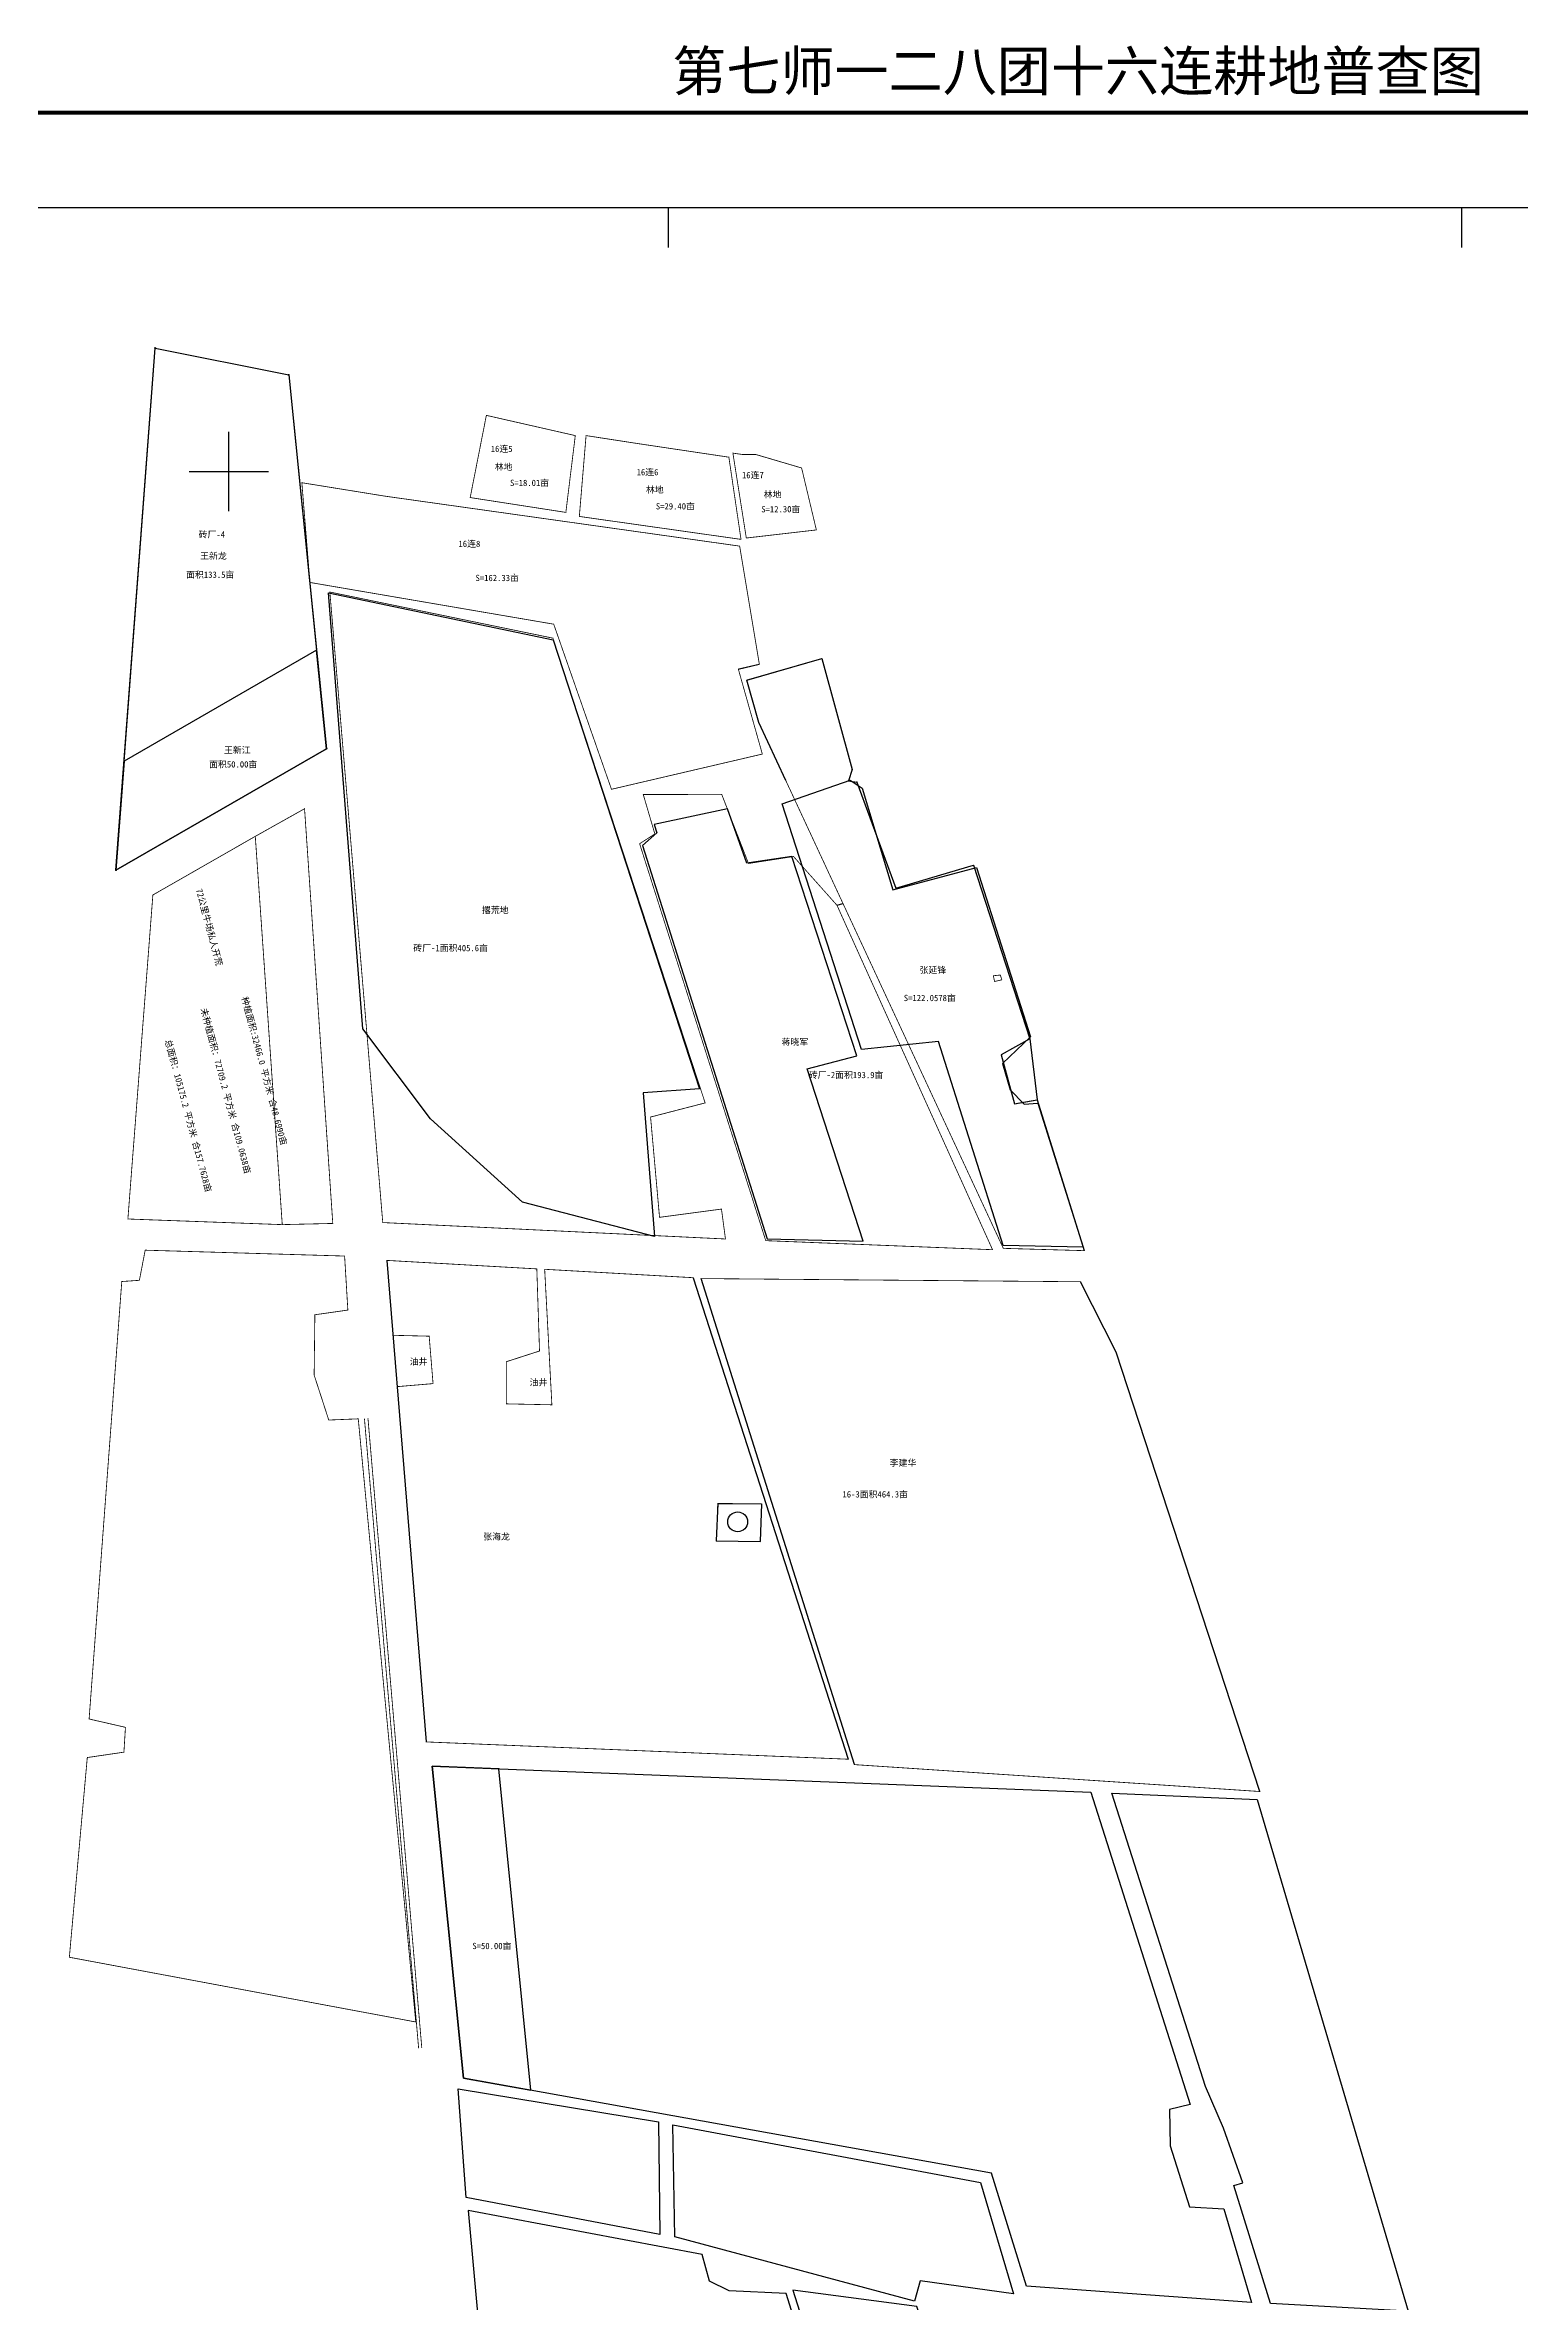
# Model space of a CAD drawing. Extents: x 554634 to 559879, y 4977580 to 4986537.
# Drawn here: x 555768 to 557629, y 4983692 to 4986537 of the extents above; entities that cross this region are included whole.
import ezdxf
from ezdxf.enums import TextEntityAlignment as Align

# ---------------------------------------------------------------- set-up
doc = ezdxf.new("R2010")
doc.units = 0
doc.header["$PDSIZE"] = 0.2
doc.layers.get('0').update_dxf_attribs({"linetype": 'CONTINUOUS'})
for name, color, linetype in [('TK', 7, 'CONTINUOUS'), ('其他地块', 7, 'CONTINUOUS'), ('其他路林渠', 7, 'CONTINUOUS'), ('原始分地框', 7, 'CONTINUOUS'), ('大户', 6, 'CONTINUOUS'), ('权利人', 6, 'CONTINUOUS'), ('身份地', 10, 'CONTINUOUS')]:
    doc.layers.add(name, color=color, linetype=linetype)
doc.styles.add('宋体', font='SimSun.ttf')
doc.styles.add('等线体', font='SIMHEI.TTF')

# ---------------------------------------------------------------- blocks, each defined once
blk = doc.blocks.new('GC0000')
at = {"linetype": 'Continuous'}
blk.add_point((0, 0), dxfattribs=at)

msp = doc.modelspace()

# ---------------------------------------------------------------- linework, layer by layer
at = {"color": 7, "linetype": 'Continuous'}
for p, q in [((556553.8, 4986332.1), (556553.8, 4986282.1)), ((557553.8, 4986332.1), (557553.8, 4986282.1))]:
    msp.add_line(p, q, dxfattribs=at)
at = {"color": 7, "linetype": 'Continuous', "const_width": 5, "flags": 128}
msp.add_lwpolyline([(554636.8, 4977582), (559876.8, 4977582), (559876.8, 4986452.1), (554636.8, 4986452.1)], close=True, dxfattribs=at)
at = {"color": 7, "linetype": 'Continuous', "flags": 128}
msp.add_lwpolyline([(554756.8, 4977582), (559756.8, 4977582), (559756.8, 4986332.1), (554756.8, 4986332.1)], close=True, dxfattribs=at)
at = {"layer": '其他地块', "color": 6, "linetype": 'Continuous'}
for p, q in [((556199.3, 4985005.6), (556248.7, 4984398.7)), ((556199.3, 4985005.6), (556248.7, 4984398.7)), ((556199.3, 4985005.6), (556248.7, 4984398.7)), ((556199.3, 4985005.6), (556248.7, 4984398.7)), ((556585.6, 4984983.8), (556780.9, 4984376.9)), ((556585.6, 4984983.8), (556780.9, 4984376.9)), ((556585.6, 4984983.8), (556780.9, 4984376.9)), ((556585.6, 4984983.8), (556780.9, 4984376.9)), ((556788.6, 4984370.1), (556595.3, 4984982.7)), ((556788.6, 4984370.1), (556595.3, 4984982.7)), ((556788.6, 4984370.1), (556595.3, 4984982.7)), ((556788.6, 4984370.1), (556595.3, 4984982.7)), ((557118.8, 4984890), (557073.7, 4984978.7)), ((557118.8, 4984890), (557073.7, 4984978.7)), ((557118.8, 4984890), (557073.7, 4984978.7)), ((557118.8, 4984890), (557073.7, 4984978.7)), ((557299.8, 4984336.2), (557118.8, 4984890)), ((557299.8, 4984336.2), (557118.8, 4984890)), ((557299.8, 4984336.2), (557118.8, 4984890)), ((557299.8, 4984336.2), (557118.8, 4984890)), ((556616.3, 4984699.4), (556614.4, 4984652)), ((556616.3, 4984699.4), (556614.4, 4984652)), ((556616.3, 4984699.4), (556614.4, 4984652)), ((556616.3, 4984699.4), (556614.4, 4984652)), ((556616.3, 4984699.4), (556671.7, 4984698.6)), ((556616.3, 4984699.4), (556671.7, 4984698.6)), ((556616.3, 4984699.4), (556671.7, 4984698.6)), ((556616.3, 4984699.4), (556671.7, 4984698.6)), ((556671.7, 4984698.6), (556669.8, 4984651.3)), ((556671.7, 4984698.6), (556669.8, 4984651.3)), ((556671.7, 4984698.6), (556669.8, 4984651.3)), ((556671.7, 4984698.6), (556669.8, 4984651.3)), ((556614.4, 4984652), (556669.8, 4984651.3)), ((556614.4, 4984652), (556669.8, 4984651.3)), ((556614.4, 4984652), (556669.8, 4984651.3)), ((556614.4, 4984652), (556669.8, 4984651.3))]:
    msp.add_line(p, q, dxfattribs=at)
at = {"layer": '其他地块', "color": 6, "linetype": 'Continuous', "const_width": 1, "flags": 128}
for points in [[(556199.3, 4985005.6), (556388.3, 4984994.9), (556391.7, 4984891.4), (556349.8, 4984877.9), (556350, 4984824.8), (556407.3, 4984823.6), (556398.2, 4984994.4), (556585.6, 4984983.8), (556780.9, 4984376.9), (556248.7, 4984398.7), (556212.2, 4984846.5), (556257.5, 4984850.3), (556252.6, 4984910.1), (556207.3, 4984911.2)], [(556199.3, 4985005.6), (556388.3, 4984994.9), (556391.7, 4984891.4), (556349.8, 4984877.9), (556350, 4984824.8), (556407.3, 4984823.6), (556398.2, 4984994.4), (556585.6, 4984983.8), (556780.9, 4984376.9), (556248.7, 4984398.7), (556212.2, 4984846.5), (556257.5, 4984850.3), (556252.6, 4984910.1), (556207.3, 4984911.2)], [(556199.3, 4985005.6), (556388.3, 4984994.9), (556391.7, 4984891.4), (556349.8, 4984877.9), (556350, 4984824.8), (556407.3, 4984823.6), (556398.2, 4984994.4), (556585.6, 4984983.8), (556780.9, 4984376.9), (556248.7, 4984398.7), (556212.2, 4984846.5), (556257.5, 4984850.3), (556252.6, 4984910.1), (556207.3, 4984911.2)], [(556199.3, 4985005.6), (556388.3, 4984994.9), (556391.7, 4984891.4), (556349.8, 4984877.9), (556350, 4984824.8), (556407.3, 4984823.6), (556398.2, 4984994.4), (556585.6, 4984983.8), (556780.9, 4984376.9), (556248.7, 4984398.7), (556212.2, 4984846.5), (556257.5, 4984850.3), (556252.6, 4984910.1), (556207.3, 4984911.2)], [(556595.3, 4984982.7), (557073.7, 4984978.7), (557118.8, 4984890), (557299.8, 4984336.2), (556788.6, 4984370.1)], [(556595.3, 4984982.7), (557073.7, 4984978.7), (557118.8, 4984890), (557299.8, 4984336.2), (556788.6, 4984370.1)], [(556595.3, 4984982.7), (557073.7, 4984978.7), (557118.8, 4984890), (557299.8, 4984336.2), (556788.6, 4984370.1)], [(556595.3, 4984982.7), (557073.7, 4984978.7), (557118.8, 4984890), (557299.8, 4984336.2), (556788.6, 4984370.1)], [(556207.3, 4984911.2), (556252.6, 4984910.1), (556257.5, 4984850.3), (556212.2, 4984846.5)], [(556207.3, 4984911.2), (556252.6, 4984910.1), (556257.5, 4984850.3), (556212.2, 4984846.5)], [(556207.3, 4984911.2), (556252.6, 4984910.1), (556257.5, 4984850.3), (556212.2, 4984846.5)], [(556207.3, 4984911.2), (556252.6, 4984910.1), (556257.5, 4984850.3), (556212.2, 4984846.5)], [(556616.3, 4984699.4), (556671.7, 4984698.6), (556669.8, 4984651.3), (556614.4, 4984652)], [(556616.3, 4984699.4), (556671.7, 4984698.6), (556669.8, 4984651.3), (556614.4, 4984652)], [(556616.3, 4984699.4), (556671.7, 4984698.6), (556669.8, 4984651.3), (556614.4, 4984652)], [(556616.3, 4984699.4), (556671.7, 4984698.6), (556669.8, 4984651.3), (556614.4, 4984652)]]:
    msp.add_lwpolyline(points, close=True, dxfattribs=at)
for points in [[(556398.2, 4984994.4), (556407.3, 4984823.6), (556350, 4984824.8), (556349.8, 4984877.9), (556391.7, 4984891.4), (556388.3, 4984994.9)], [(556398.2, 4984994.4), (556407.3, 4984823.6), (556350, 4984824.8), (556349.8, 4984877.9), (556391.7, 4984891.4), (556388.3, 4984994.9)], [(556398.2, 4984994.4), (556407.3, 4984823.6), (556350, 4984824.8), (556349.8, 4984877.9), (556391.7, 4984891.4), (556388.3, 4984994.9)], [(556398.2, 4984994.4), (556407.3, 4984823.6), (556350, 4984824.8), (556349.8, 4984877.9), (556391.7, 4984891.4), (556388.3, 4984994.9)], [(556108.5, 4984937.1), (556107.6, 4984861.1), (556126, 4984804.4), (556163.2, 4984805.9)], [(556108.5, 4984937.1), (556107.6, 4984861.1), (556126, 4984804.4), (556163.2, 4984805.9)], [(556108.5, 4984937.1), (556107.6, 4984861.1), (556126, 4984804.4), (556163.2, 4984805.9)], [(556108.5, 4984937.1), (556107.6, 4984861.1), (556126, 4984804.4), (556163.2, 4984805.9)]]:
    msp.add_lwpolyline(points, dxfattribs=at)
at = {"layer": '其他地块', "color": 6, "linetype": 'Continuous'}
msp.add_circle((556641.5, 4984676.1), 12.5, dxfattribs=at)
msp.add_circle((556641.5, 4984676.1), 12.5, dxfattribs=at)
msp.add_circle((556641.5, 4984676.1), 12.5, dxfattribs=at)
msp.add_circle((556641.5, 4984676.1), 12.5, dxfattribs=at)
at = {"layer": '其他路林渠', "color": 6, "linetype": 'Continuous', "const_width": 1, "flags": 128}
for points in [[(556239.3, 4984012.6), (556171, 4984806.2)], [(556239.3, 4984012.6), (556171, 4984806.2)], [(556239.3, 4984012.6), (556171, 4984806.2)], [(556239.3, 4984012.6), (556171, 4984806.2)], [(556175.4, 4984807), (556243.3, 4984013)], [(556175.4, 4984807), (556243.3, 4984013)], [(556175.4, 4984807), (556243.3, 4984013)], [(556175.4, 4984807), (556243.3, 4984013)]]:
    msp.add_lwpolyline(points, dxfattribs=at)
at = {"layer": '原始分地框', "color": 4, "linetype": 'Continuous'}
for p, q in [((556000, 4985950), (556000, 4986050)), ((555950, 4986000), (556050, 4986000)), ((556652.9, 4985737.1), (556747.5, 4985764.3)), ((556747.5, 4985764.3), (556785.9, 4985624.2)), ((556642.3, 4985751), (556668.8, 4985757.1)), ((556668.1, 4985683.7), (556652.9, 4985737.1)), ((556702.3, 4985610.3, 11), (556668.1, 4985683.7)), ((556785.9, 4985624.2), (556781.2, 4985609.9)), ((556781.2, 4985609.9), (556791.6, 4985608.3)), ((556791.6, 4985608.3), (556840.9, 4985474.9)), ((556840.9, 4985474.9), (556939, 4985503.7)), ((556939, 4985503.7), (557009.9, 4985285)), ((556766.7, 4985453.2), (556774.3, 4985455.4)), ((557009.9, 4985285), (556973.6, 4985264.5)), ((557009.9, 4985285), (557019.1, 4985208)), ((556973.6, 4985264.5), (556990.6, 4985203)), ((556990.6, 4985203), (557019.1, 4985208)), ((557019.1, 4985208), (557078.3, 4985017.9)), ((556199.3, 4985005.6), (556248.7, 4984398.7)), ((556585.6, 4984983.8), (556780.9, 4984376.9)), ((556788.6, 4984370.1), (556595.3, 4984982.7)), ((557118.8, 4984890), (557073.7, 4984978.7)), ((557299.8, 4984336.2), (557118.8, 4984890)), ((556616.3, 4984699.4), (556614.4, 4984652)), ((556616.3, 4984699.4), (556671.7, 4984698.6)), ((556671.7, 4984698.6), (556669.8, 4984651.3)), ((556614.4, 4984652), (556669.8, 4984651.3))]:
    msp.add_line(p, q, dxfattribs=at)
at = {"layer": '原始分地框', "color": 4, "linetype": 'Continuous', "flags": 128}
for points, elevation in [([(555907.1, 4986155.6), (556075.5, 4986121.7), (556123.1, 4985650.6), (555857.8, 4985497.5)], 1), ([(555907.1, 4986155.6), (556075.5, 4986121.7), (556110.6, 4985774.6), (555868.1, 4985634.8)], 1), ([(556697.8, 4985580.9), (556783.3, 4985611.1), (556798.5, 4985600.8), (556837.1, 4985472.5), (556942.6, 4985501), (557010.8, 4985287.5), (556975.4, 4985253.7), (556985.2, 4985220.5), (557002.6, 4985202.4), (557020, 4985203.7), (557077.2, 4985022.3), (556976, 4985024.2), (556894.6, 4985281.6), (556797.7, 4985271.3)], 287.8)]:
    msp.add_lwpolyline(points, close=True, dxfattribs=dict(at, elevation=elevation))
at = {"layer": '原始分地框', "color": 4, "const_width": 1}
for points, elevation in [([(556324.7, 4986070.7), (556304.3, 4985967.1), (556424.9, 4985948.4), (556436.8, 4986045.2), (556324.7, 4986070.7)], 8), ([(556450.4, 4986045.2), (556441.9, 4985943.3), (556645.7, 4985914.4), (556630.4, 4986018), (556516.6, 4986035), (556450.4, 4986045.2)], 9), ([(556635.5, 4986023.1), (556652.4, 4985916.1), (556740.7, 4985926.3), (556722.1, 4986004.4), (556664.3, 4986021.4), (556647.3, 4986021.4), (556635.5, 4986023.1)], 10)]:
    msp.add_lwpolyline(points, dxfattribs=dict(at, elevation=elevation))
at = {"layer": '原始分地框', "color": 4, "linetype": 'Continuous', "const_width": 1, "flags": 128}
for points in [[(556092.1, 4985985.8), (556197.4, 4985968.8), (556644, 4985905.9), (556668.8, 4985757.1), (556642.3, 4985751), (556672.6, 4985643.8), (556482.4, 4985599.4), (556409.6, 4985807.5), (556102.3, 4985860.1)], [(556127.4, 4985848), (556408.6, 4985789.9), (556600.5, 4985204.1), (556531.7, 4985186.3), (556543, 4985059.9), (556621.1, 4985070.3), (556626.1, 4985032.6), (556194.1, 4985053.3)], [(556662.1, 4985704.7), (556652.9, 4985737.1), (556747.5, 4985764.3), (556785.9, 4985624.2), (556781.2, 4985609.9), (556791.6, 4985608.3), (556840.9, 4985474.9), (556939, 4985503.7), (557009.9, 4985285), (556973.6, 4985264.5), (556990.6, 4985203), (557019.1, 4985208), (557078.3, 4985017.9), (556976.4, 4985020.8), (556668.1, 4985683.7), (556662.1, 4985704.7)], [(556676.9, 4985030.5), (556962.8, 4985019.1), (556766.7, 4985453.2), (556711.9, 4985514.7), (556655.1, 4985505.9), (556621.4, 4985593), (556522.5, 4985592.8), (556537.1, 4985543.1), (556517.9, 4985530.8)], [(556522.5, 4985592.8), (556621.4, 4985593), (556655.1, 4985505.9), (556711.9, 4985514.7), (556766.7, 4985453.2), (556962.8, 4985019.1), (556676.9, 4985030.5), (556517.9, 4985530.8), (556537.1, 4985543.1)], [(556033.4, 4985540.1), (556095.5, 4985574.9), (556131.1, 4985052.2), (556067.4, 4985050.7)], [(556033.4, 4985540.1), (556095.5, 4985574.9), (556131.1, 4985052.2), (556067.4, 4985050.7)], [(555904.3, 4985466.2), (556033.4, 4985540.1), (556067.4, 4985050.7), (555872.8, 4985057.8)], [(556963.8, 4985364.4), (556972.6, 4985365.3), (556974.5, 4985359.3), (556965.4, 4985357.1)], [(556973.6, 4985264.5), (557009.9, 4985285), (557019.1, 4985208), (556990.6, 4985203)], [(555894.6, 4985018.5), (556146, 4985011.1), (556150.1, 4984943), (556108.5, 4984937.1), (556107.6, 4984861.1), (556126, 4984804.4), (556163.2, 4984805.9), (556235.7, 4984045.7), (555799, 4984127.3), (555821.6, 4984379), (555867.8, 4984385.8), (555869.7, 4984417.1), (555823.9, 4984427.6), (555865.1, 4984979), (555887.3, 4984980.5)], [(556199.3, 4985005.6), (556388.3, 4984994.9), (556391.7, 4984891.4), (556349.8, 4984877.9), (556350, 4984824.8), (556407.3, 4984823.6), (556398.2, 4984994.4), (556585.6, 4984983.8), (556780.9, 4984376.9), (556248.7, 4984398.7), (556212.2, 4984846.5), (556257.5, 4984850.3), (556252.6, 4984910.1), (556207.3, 4984911.2)], [(556199.3, 4985005.6), (556388.3, 4984994.9), (556391.7, 4984891.4), (556349.8, 4984877.9), (556350, 4984824.8), (556407.3, 4984823.6), (556398.2, 4984994.4), (556585.6, 4984983.8), (556780.9, 4984376.9), (556248.7, 4984398.7), (556212.2, 4984846.5), (556257.5, 4984850.3), (556252.6, 4984910.1), (556207.3, 4984911.2)], [(556595.3, 4984982.7), (557073.7, 4984978.7), (557118.8, 4984890), (557299.8, 4984336.2), (556788.6, 4984370.1)], [(556595.3, 4984982.7), (557073.7, 4984978.7), (557118.8, 4984890), (557299.8, 4984336.2), (556788.6, 4984370.1)], [(556207.3, 4984911.2), (556252.6, 4984910.1), (556257.5, 4984850.3), (556212.2, 4984846.5)], [(556616.3, 4984699.4), (556671.7, 4984698.6), (556669.8, 4984651.3), (556614.4, 4984652)]]:
    msp.add_lwpolyline(points, close=True, dxfattribs=at)
at = {"layer": '原始分地框', "color": 4, "linetype": 'Continuous', "flags": 128}
for points in [[(556125.8, 4985847.1), (556409, 4985787.6), (556593.5, 4985221.8), (556522.3, 4985216.9), (556536.5, 4985035.9), (556370.1, 4985079.2), (556254.2, 4985184), (556168.8, 4985297.4)], [(556678.6, 4985032.9), (556799.8, 4985030), (556729.2, 4985246.9), (556791.7, 4985263.4), (556709.7, 4985514.8), (556653.2, 4985506.4), (556628.7, 4985574.7), (556536.4, 4985555.1), (556539.8, 4985544.7), (556521.4, 4985528.4)]]:
    msp.add_lwpolyline(points, close=True, dxfattribs=at)
at = {"layer": '原始分地框', "color": 4, "linetype": 'Continuous', "const_width": 1, "flags": 128}
for points in [[(556668.1, 4985683.7), (556976.4, 4985020.8)], [(556131.1, 4985052.2), (556095.5, 4985574.9)], [(555904.3, 4985466.2), (556033.4, 4985540.1)], [(556067.4, 4985050.7), (556033.4, 4985540.1)], [(556517.9, 4985530.8), (556676.9, 4985030.5)], [(555872.8, 4985057.8), (555904.3, 4985466.2)], [(556766.7, 4985453.2), (556962.8, 4985019.1)], [(556398.2, 4984994.4), (556407.3, 4984823.6), (556350, 4984824.8), (556349.8, 4984877.9), (556391.7, 4984891.4), (556388.3, 4984994.9)], [(556108.5, 4984937.1), (556107.6, 4984861.1), (556126, 4984804.4), (556163.2, 4984805.9)], [(556239.3, 4984012.6), (556171, 4984806.2)], [(556175.4, 4984807), (556243.3, 4984013)]]:
    msp.add_lwpolyline(points, dxfattribs=at)
at = {"layer": '原始分地框', "color": 6, "linetype": 'Continuous', "flags": 128}
for points, elevation in [([(556256.4, 4984368.2), (557086.9, 4984335.3), (557211.9, 4983941.6), (557186, 4983935.3), (557186.6, 4983889.8), (557210.9, 4983812.6), (557254.3, 4983810), (557289.2, 4983692.1), (557005.6, 4983712.9), (556961.6, 4983855), (556295.8, 4983975.1)], 288), ([(557113, 4984334.1), (557296.6, 4984326.1), (557486.7, 4983681.2), (557313.3, 4983690.8), (557266.9, 4983839.6), (557278.5, 4983843.1), (557253.8, 4983911.7), (557231.3, 4983964.3)], 2), ([(556299.3, 4983824.6), (556289.2, 4983961.6), (556541.7, 4983920), (556543.4, 4983777.7)], 288.5), ([(556559.9, 4983916.1), (556947.5, 4983843.4), (556989.1, 4983702.9), (556871.4, 4983719.4), (556864.3, 4983693.9), (556562.1, 4983774.7)], 288.2), ([(556354.3, 4983233.5), (556635.8, 4983196), (556644.7, 4983169.6), (556885.2, 4983121.1), (556702.5, 4983703.6), (556630.9, 4983707), (556606, 4983718.9), (556596.6, 4983752.7), (556301.8, 4983808.3), (556301.8, 4983808.3)], 288.7), ([(556898.1, 4983119.2), (556973.3, 4983107.3), (557067.4, 4983100.6), (556867.2, 4983687.1), (556711, 4983707.6)], 288.9)]:
    msp.add_lwpolyline(points, close=True, dxfattribs=dict(at, elevation=elevation))
at = {"layer": '原始分地框', "color": 5, "linetype": 'Continuous', "elevation": 288, "flags": 128}
msp.add_lwpolyline([(556340.3, 4984364.9), (556256.4, 4984368.2), (556295.8, 4983975.1), (556380.9, 4983959.8)], close=True, dxfattribs=at)
at = {"layer": '原始分地框', "color": 6, "linetype": 'Continuous'}
msp.add_circle((555907.1, 4986155.6), 0.5, dxfattribs=at)
at = {"layer": '原始分地框', "color": 4, "linetype": 'Continuous'}
for centre, radius in [((556075.5, 4986121.7), 0.5), ((556123.1, 4985650.6), 0.5), ((555857.8, 4985497.5), 0.5), ((556641.5, 4984676.1), 12.5)]:
    msp.add_circle(centre, radius, dxfattribs=at)
for p in [(556785.9, 4985624.2), (556781.2, 4985609.9), (556791.6, 4985608.3)]:
    msp.add_point(p, dxfattribs=at)
at = {"layer": '大户', "color": 6, "linetype": 'Continuous', "const_width": 1, "flags": 128}
for points in [[(555894.6, 4985018.5), (556146, 4985011.1), (556150.1, 4984943), (556108.5, 4984937.1), (556107.6, 4984861.1), (556126, 4984804.4), (556163.2, 4984805.9), (556235.7, 4984045.7), (555799, 4984127.3), (555821.6, 4984379), (555867.8, 4984385.8), (555869.7, 4984417.1), (555823.9, 4984427.6), (555865.1, 4984979), (555887.3, 4984980.5)], [(555894.6, 4985018.5), (556146, 4985011.1), (556150.1, 4984943), (556108.5, 4984937.1), (556107.6, 4984861.1), (556126, 4984804.4), (556163.2, 4984805.9), (556235.7, 4984045.7), (555799, 4984127.3), (555821.6, 4984379), (555867.8, 4984385.8), (555869.7, 4984417.1), (555823.9, 4984427.6), (555865.1, 4984979), (555887.3, 4984980.5)], [(555894.6, 4985018.5), (556146, 4985011.1), (556150.1, 4984943), (556108.5, 4984937.1), (556107.6, 4984861.1), (556126, 4984804.4), (556163.2, 4984805.9), (556235.7, 4984045.7), (555799, 4984127.3), (555821.6, 4984379), (555867.8, 4984385.8), (555869.7, 4984417.1), (555823.9, 4984427.6), (555865.1, 4984979), (555887.3, 4984980.5)], [(555894.6, 4985018.5), (556146, 4985011.1), (556150.1, 4984943), (556108.5, 4984937.1), (556107.6, 4984861.1), (556126, 4984804.4), (556163.2, 4984805.9), (556235.7, 4984045.7), (555799, 4984127.3), (555821.6, 4984379), (555867.8, 4984385.8), (555869.7, 4984417.1), (555823.9, 4984427.6), (555865.1, 4984979), (555887.3, 4984980.5)], [(556199.3, 4985005.6), (556388.3, 4984994.9), (556391.7, 4984891.4), (556349.8, 4984877.9), (556350, 4984824.8), (556407.3, 4984823.6), (556398.2, 4984994.4), (556585.6, 4984983.8), (556780.9, 4984376.9), (556248.7, 4984398.7), (556212.2, 4984846.5), (556257.5, 4984850.3), (556252.6, 4984910.1), (556207.3, 4984911.2)], [(556199.3, 4985005.6), (556388.3, 4984994.9), (556391.7, 4984891.4), (556349.8, 4984877.9), (556350, 4984824.8), (556407.3, 4984823.6), (556398.2, 4984994.4), (556585.6, 4984983.8), (556780.9, 4984376.9), (556248.7, 4984398.7), (556212.2, 4984846.5), (556257.5, 4984850.3), (556252.6, 4984910.1), (556207.3, 4984911.2)], [(556199.3, 4985005.6), (556388.3, 4984994.9), (556391.7, 4984891.4), (556349.8, 4984877.9), (556350, 4984824.8), (556407.3, 4984823.6), (556398.2, 4984994.4), (556585.6, 4984983.8), (556780.9, 4984376.9), (556248.7, 4984398.7), (556212.2, 4984846.5), (556257.5, 4984850.3), (556252.6, 4984910.1), (556207.3, 4984911.2)], [(556199.3, 4985005.6), (556388.3, 4984994.9), (556391.7, 4984891.4), (556349.8, 4984877.9), (556350, 4984824.8), (556407.3, 4984823.6), (556398.2, 4984994.4), (556585.6, 4984983.8), (556780.9, 4984376.9), (556248.7, 4984398.7), (556212.2, 4984846.5), (556257.5, 4984850.3), (556252.6, 4984910.1), (556207.3, 4984911.2)], [(556595.3, 4984982.7), (557073.7, 4984978.7), (557118.8, 4984890), (557299.8, 4984336.2), (556788.6, 4984370.1)], [(556595.3, 4984982.7), (557073.7, 4984978.7), (557118.8, 4984890), (557299.8, 4984336.2), (556788.6, 4984370.1)], [(556595.3, 4984982.7), (557073.7, 4984978.7), (557118.8, 4984890), (557299.8, 4984336.2), (556788.6, 4984370.1)], [(556595.3, 4984982.7), (557073.7, 4984978.7), (557118.8, 4984890), (557299.8, 4984336.2), (556788.6, 4984370.1)]]:
    msp.add_lwpolyline(points, close=True, dxfattribs=at)
at = {"layer": '身份地', "color": 1, "linetype": 'Continuous', "elevation": 1, "flags": 128}
msp.add_lwpolyline([(555868.1, 4985634.8), (555857.8, 4985497.5), (556123.1, 4985650.6), (556110.6, 4985774.6)], close=True, dxfattribs=at)

# ---------------------------------------------------------------- block references
at = {"layer": '原始分地框', "color": 6, "linetype": 'Continuous'}
msp.add_blockref('GC0000', (555907.1, 4986155.6), dxfattribs=at)
at = {"layer": '原始分地框', "color": 4, "linetype": 'Continuous'}
for p in [(556075.5, 4986121.7), (556123.1, 4985650.6), (555857.8, 4985497.5)]:
    msp.add_blockref('GC0000', p, dxfattribs=at)

# ---------------------------------------------------------------- texts
at = {"layer": 'TK', "linetype": 'Continuous', "style": '等线体'}
msp.add_text('第七师一二八团十六连耕地普查图', height=50, dxfattribs=at).set_placement((557070.5, 4986464.7), align=Align.BOTTOM_CENTER)
at = {"layer": '其他地块', "color": 6, "linetype": 'Continuous', "style": '宋体'}
for p in [(556228.1, 4984874), (556228.1, 4984874), (556228.1, 4984874), (556228.1, 4984874), (556379.2, 4984847.9), (556379.2, 4984847.9), (556379.2, 4984847.9), (556379.2, 4984847.9)]:
    msp.add_text('油井', height=8, dxfattribs=at).set_placement(p)
at = {"layer": '原始分地框', "color": 4, "linetype": 'Continuous', "style": '宋体'}
for s, p in [('16连5', (556330.2, 4986024.5, 292)), ('林地', (556335.3, 4986001.8, 292)), ('16连6', (556514.1, 4985995.1, 292)), ('16连7', (556646.9, 4985991.4, 292)), ('林地', (556525.9, 4985973, 292)), ('林地', (556674.3, 4985967, 292)), ('砖厂-4', (555962, 4985916.6)), ('16连8', (556289.5, 4985904.8, 292)), ('撂荒地', (556319.2, 4985443.2)), ('砖厂-1面积405.6亩', (556232.6, 4985395.3)), ('张延锋', (556870.8, 4985367.6)), ('S=122.0578亩', (556850.9, 4985332.4)), ('蒋晓军', (556696.8, 4985277)), ('砖厂-2面积193.9亩', (556731.1, 4985235.3)), ('油井', (556228.1, 4984874)), ('油井', (556379.2, 4984847.9)), ('李建华', (556833.1, 4984746.5)), ('16-3面积464.3亩', (556773.6, 4984706.8)), ('张海龙', (556320.8, 4984653.5))]:
    msp.add_text(s, height=8, dxfattribs=at).set_placement(p)
for s, p in [('S=18.01亩', (556379.2, 4985985.9)), ('S=29.40亩', (556563, 4985956.4)), ('S=12.30亩', (556695.9, 4985952.7)), ('S=162.33亩', (556338.4, 4985866.1))]:
    msp.add_text(s, height=8, dxfattribs=at).set_placement(p, align=Align.MIDDLE)
msp.add_text('王新龙', height=8, dxfattribs=at).set_placement((555980.6, 4985887.2), align=Align.BOTTOM_CENTER)
msp.add_text('面积133.5亩', height=8, dxfattribs=at).set_placement((555946.2, 4985869.9), align=Align.MIDDLE_LEFT)
at = {"layer": '原始分地框', "color": 1, "linetype": 'Continuous', "style": '宋体'}
msp.add_text('王新江', height=8, dxfattribs=at).set_placement((556010.7, 4985642.4), align=Align.BOTTOM_CENTER)
msp.add_text('面积50.00亩', height=8, dxfattribs=at).set_placement((555975.2, 4985630.9), align=Align.MIDDLE_LEFT)
at = {"layer": '原始分地框', "color": 4, "linetype": 'Continuous', "style": '宋体'}
for s, p in [('72公里牛场私人开荒', (555969.2, 4985423.8)), ('种植面积:32466.0 平方米 合48.6990亩', (556038.6, 4985242.8)), ('未种植面积：72709.2 平方米 合109.0638亩', (555990, 4985217.6)), ('总面积：105175.2 平方米 合157.7628亩', (555942.8, 4985186.3))]:
    msp.add_text(s, height=8, rotation=285, dxfattribs=at).set_placement(p, align=Align.BOTTOM_CENTER)
at = {"layer": '原始分地框', "color": 5, "linetype": 'Continuous', "style": '宋体'}
msp.add_text('S=50.00亩', height=8, dxfattribs=at).set_placement((556331.7, 4984141.8), align=Align.MIDDLE)
at = {"layer": '权利人', "color": 6, "linetype": 'Continuous', "style": '宋体'}
for s, p in [('李建华', (556833.1, 4984746.5)), ('李建华', (556833.1, 4984746.5)), ('李建华', (556833.1, 4984746.5)), ('李建华', (556833.1, 4984746.5)), ('16-3面积464.3亩', (556773.6, 4984706.8)), ('16-3面积464.3亩', (556773.6, 4984706.8)), ('16-3面积464.3亩', (556773.6, 4984706.8)), ('16-3面积464.3亩', (556773.6, 4984706.8)), ('张海龙', (556320.8, 4984653.5)), ('张海龙', (556320.8, 4984653.5)), ('张海龙', (556320.8, 4984653.5)), ('张海龙', (556320.8, 4984653.5))]:
    msp.add_text(s, height=8, dxfattribs=at).set_placement(p)

doc.saveas('drawing.dxf')
